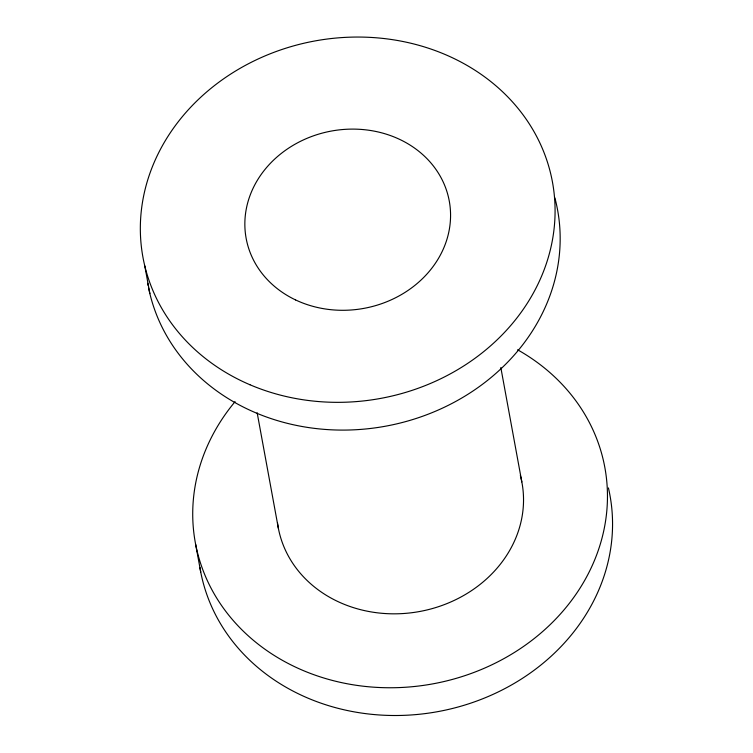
<?xml version="1.0" encoding="UTF-8"?>
<svg xmlns="http://www.w3.org/2000/svg" width="753" height="753" viewBox="0 0 753 753"><rect width="100%" height="100%" fill="white"/><g stroke="black" fill="none" stroke-linecap="round" stroke-linejoin="round"><path stroke-width="1.13" d="M500.82 367.53L521.82 481.92M257.159 412.766L278.365 528.305M144.774 265.865L149.866 293.614M195.639 544.325L200.731 572.073M608.415 487.925A208.186 181.727 -10.4 0 1 440.514 711.124A208.186 181.727 -10.4 0 1 199.903 567.461M517.584 349.778A208.186 181.727 -10.4 0 1 569.061 603.68A208.186 181.727 -10.4 0 1 277.17 657.275A208.186 181.727 -10.4 0 1 235.077 401.65M520.332 475.425A123.916 108.168 -10.4 0 1 421.191 611.21A123.916 108.168 -10.4 0 1 277.481 522.836M554.876 197.87A208.186 181.727 -10.4 0 1 394.148 424.457A208.186 181.727 -10.4 0 1 148.595 287.9M148.143 285.594A208.186 181.727 -10.4 0 1 147.729 283.279M249.94 384.745A208.186 181.727 -10.4 0 0 554.97 204.92A208.186 181.727 -10.4 0 0 238.212 69.427A208.186 181.727 -10.4 0 0 249.94 384.745M295.571 299.929A103.265 90.144 -10.4 0 0 450.567 216.036A103.265 90.144 -10.4 0 0 296.983 143.136A103.265 90.144 -10.4 0 0 295.571 299.929"/></g></svg>
